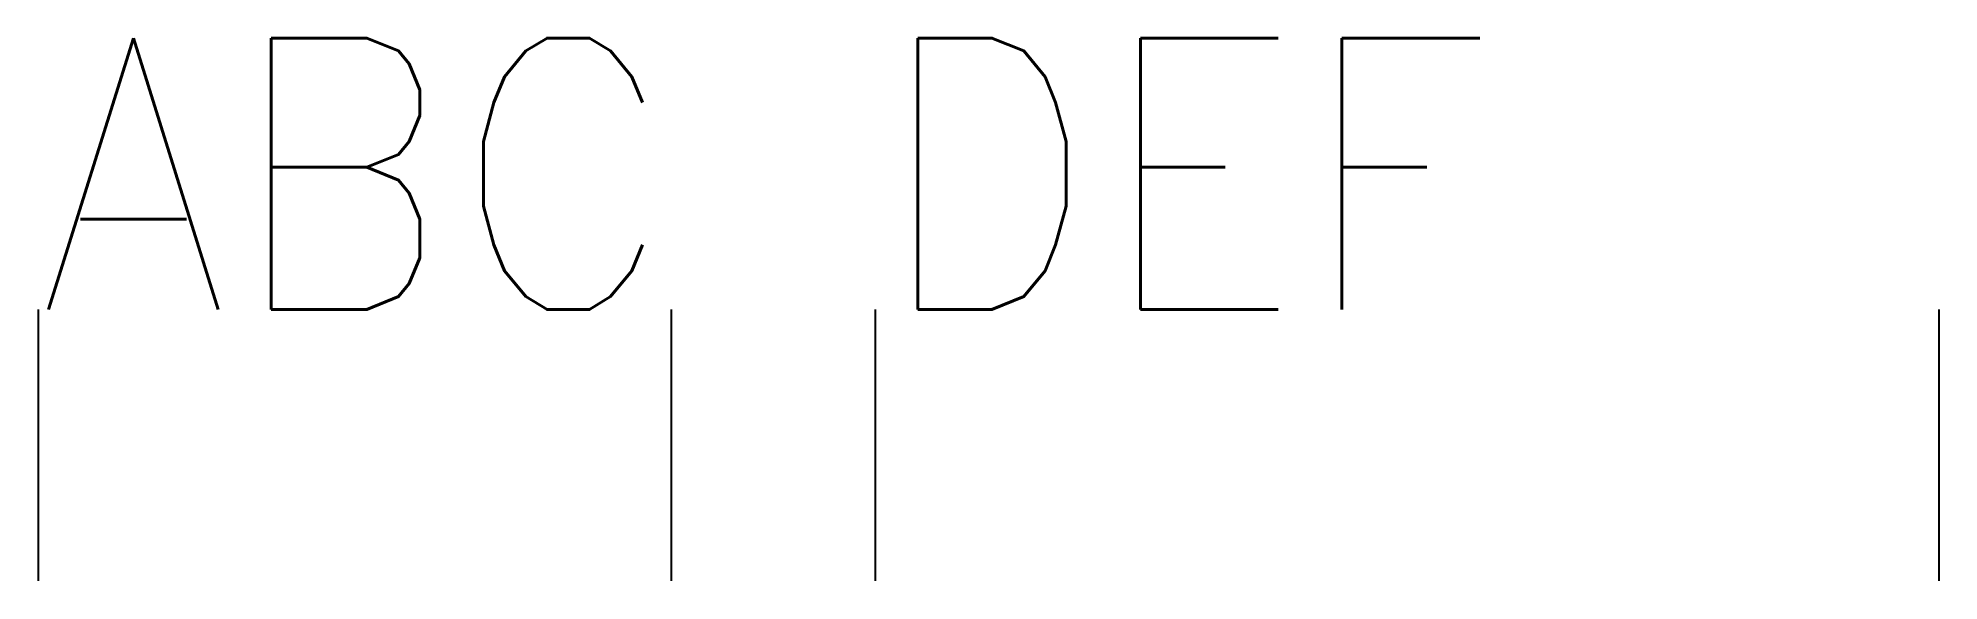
# Model space of a CAD drawing. Header units: millimetres. Extents: x 10 to 80, y 0 to 20.
import ezdxf
from ezdxf.enums import TextEntityAlignment as Align

# ---------------------------------------------------------------- set-up
doc = ezdxf.new("R2010")
doc.units = ezdxf.units.MM
doc.layers.get('0').update_dxf_attribs({"lineweight": 25})
doc.styles.add('textstyle11', font='Standard')
doc.styles.add('textstyle13', font='Standard')

msp = doc.modelspace()

# ---------------------------------------------------------------- linework, layer by layer
at = {"color": 6, "true_color": 0xff00ff}
for p, q in [((10, 10), (10, 0)), ((33.333, 0), (33.333, 10)), ((40.833, 0), (40.833, 10)), ((80, 10), (80, 0))]:
    msp.add_line(p, q, dxfattribs=at)

# ---------------------------------------------------------------- texts
for s, style, p in [('ABC', 'textstyle11', (10, 20)), ('DEF', 'textstyle13', (40.833, 20))]:
    msp.add_text(s, height=10, dxfattribs=dict(style=style)).set_placement(p, align=Align.TOP_LEFT)

doc.saveas('drawing.dxf')
